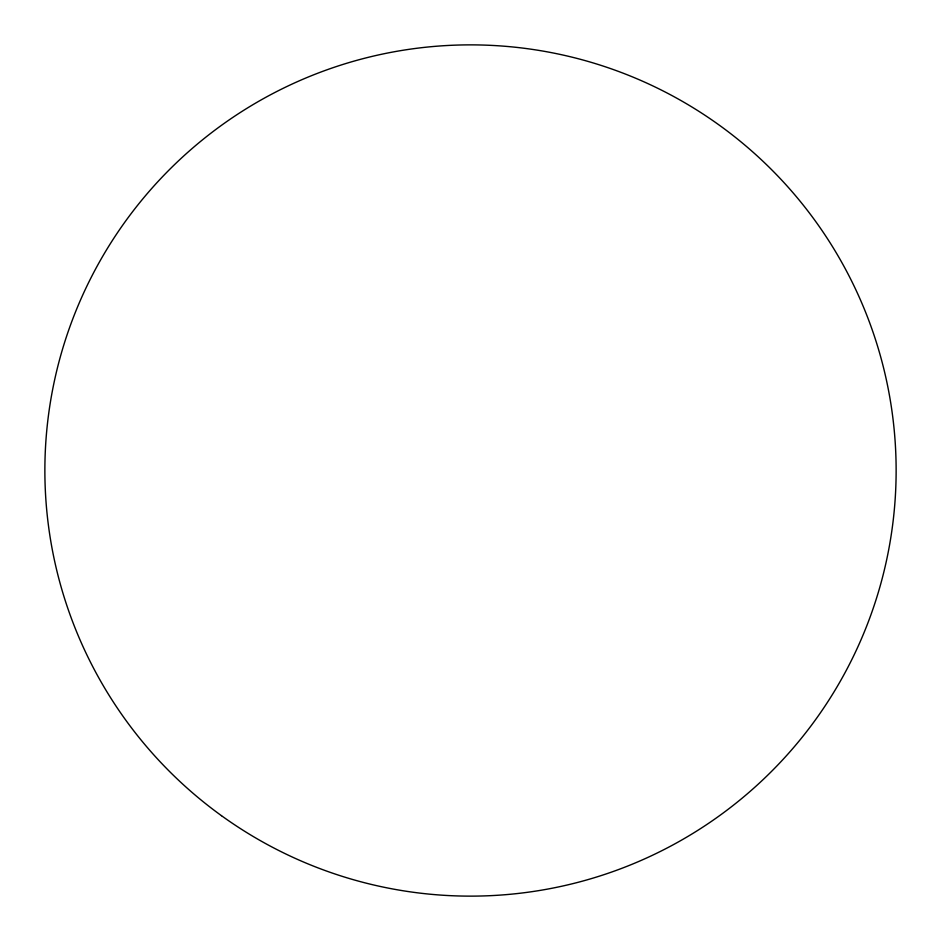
<?xml version="1.0" encoding="UTF-8"?>
<svg xmlns="http://www.w3.org/2000/svg" width="941" height="941" viewBox="0 0 941 941"><rect width="100%" height="100%" fill="white"/><g stroke="black" fill="none" stroke-linecap="round" stroke-linejoin="round"><path stroke-width="1.41" d="M221.488 815.694A425.638 425.638 0 0 0 893.95 513.551A425.638 425.638 0 0 0 296.062 82.255A425.638 425.638 0 0 0 221.488 815.694"/></g></svg>
